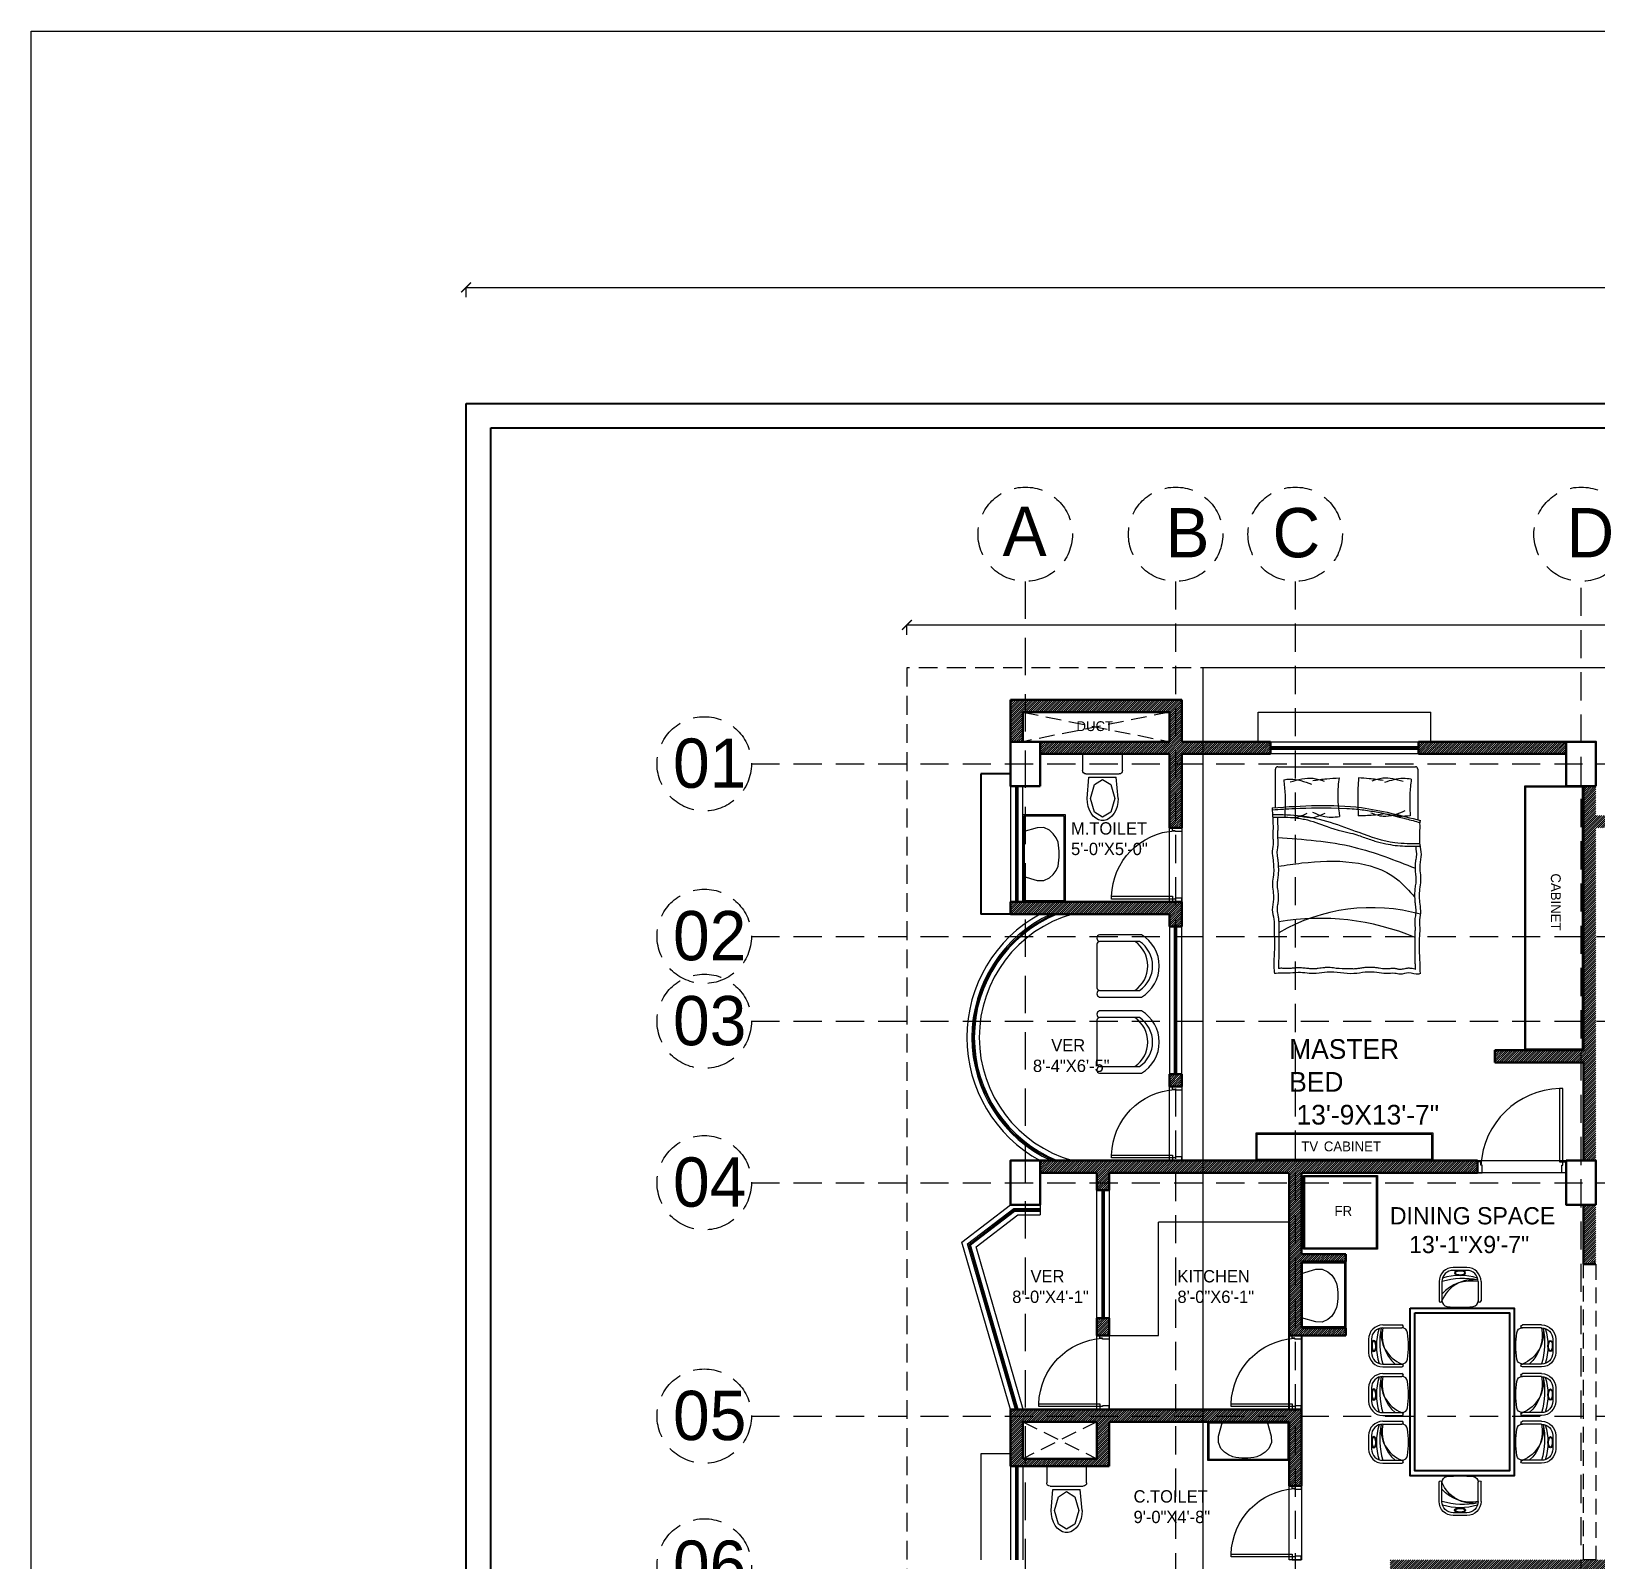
# Model space of a CAD drawing. Header units: inches. Extents: x 23587 to 403134, y -221056 to -75910.
# Drawn here: x 387632 to 388267, y -211792 to -211171 of the extents above; entities that cross this region are included whole.
import ezdxf

# ---------------------------------------------------------------- set-up
doc = ezdxf.new("R2010")
doc.units = ezdxf.units.IN
doc.header["$LTSCALE"] = 25.4
doc.header["$MEASUREMENT"] = 0
doc.header["$PDMODE"] = 34
doc.linetypes.add('DASHED', pattern=[0.75, 0.5, -0.25])
for name, color, linetype, lineweight in [('COLOUM', 1, 'Continuous', 40), ('FIXTURE', 8, 'Continuous', 13), ('Fresh air fan', 250, 'Continuous', 0), ('FUR', 24, 'Continuous', 13), ('J. FURNITURE', 19, 'Continuous', 13), ('sill', 252, 'Continuous', 13), ('wall', 7, 'Continuous', 30)]:
    doc.layers.add(name, color=color, linetype=linetype, lineweight=lineweight)
doc.layers.add('DOOR', color=42, linetype='Continuous')
doc.styles.add('2', font='ARIALN.TTF')
doc.styles.add('Swis 721 LrCn BT', font='swisscl.ttf')
doc.dimstyles.new('WORKING DIM_01', dxfattribs={"dimtxt": 7, "dimasz": 4, "dimexe": 0.03, "dimexo": 0.0125, "dimgap": 0.0125, "dimtad": 0, "dimdec": 0, "dimzin": 0, "dimdsep": 46, "dimlunit": 4, "dimtxsty": 'Swis 721 LrCn BT', "dimblk": 'ARCHTICK', "dimcen": 0.135, "dimdle": 0.03, "dimclrd": 256, "dimclre": 256, "dimclrt": 256, "dimadec": 0, "dimazin": 0, "dimtfac": 1, "dimtdec": 0, "dimtofl": 0, "dimtmove": 2, "dimatfit": 3, "dimldrblk": 'ARCHTICK', "dimfxl": 1, "dimtolj": 1, "dimtzin": 0, "dimlwd": -1, "dimlwe": -1, "dimarcsym": 0})

# ---------------------------------------------------------------- blocks, each defined once
blk = doc.blocks.new('BVBVC')
at = {"layer": 'FIXTURE'}
for p, q in [((33098.14, 895.01), (33096.64, 893.61)), ((33100.48, 896.08), (33098.14, 895.01)), ((33103.06, 896.03), (33100.48, 896.08)), ((33108.95, 894.33), (33103.06, 896.03)), ((33095.47, 891.94), (33094.65, 890.17)), ((33096.64, 893.61), (33095.47, 891.94)), ((33108.95, 876.33), (33108.95, 894.33)), ((33094.65, 880.48), (33095.47, 878.72)), ((33095.47, 878.72), (33096.64, 877.04)), ((33096.64, 877.04), (33098.14, 875.64)), ((33103.06, 874.63), (33108.95, 876.33)), ((33098.14, 875.64), (33100.48, 874.58)), ((33100.48, 874.58), (33103.06, 874.63))]:
    blk.add_line(p, q, dxfattribs=at)
blk.add_arc((33119.15, 885.33), 24.97, 168.8173, 191.1827, dxfattribs=at)
blk = doc.blocks.new('VNBVN')
at = {"layer": 'DOOR', "color": 8, "lineweight": 5}
for points in [[(24894.12, -74768.93), (24892.62, -74768.93), (24892.62, -74801.93), (24894.12, -74801.93)], [(24855.62, -74801.93), (24855.62, -74806.93), (24857.62, -74806.93), (24857.62, -74803.43), (24857.12, -74803.43), (24857.12, -74801.93)], [(24895.62, -74801.93), (24895.62, -74806.93), (24893.62, -74806.93), (24893.62, -74803.43), (24894.12, -74803.43), (24894.12, -74801.93)]]:
    blk.add_lwpolyline(points, close=True, dxfattribs=at)
blk.add_arc((24893.65, -74805.51), 36.59, 91.61664, 176.74645, dxfattribs=at)
blk = doc.blocks.new('COM')
at = {"layer": 'FIXTURE', "linetype": 'Continuous'}
for p, q in [((-9.65, 29.96), (8.35, 29.96)), ((-9.65, 22.46), (-9.65, 29.96)), ((8.35, 29.96), (8.35, 22.46)), ((6.85, 20.96), (-8.15, 20.96)), ((-7.65, 9.96), (-6.81, 19.46)), ((5.52, 19.46), (-6.81, 19.46)), ((-4.37, 16.17), (-6.15, 9.96)), ((-0.65, 18.46), (-4.37, 16.17)), ((3.08, 16.17), (-0.65, 18.46)), ((4.85, 9.96), (3.08, 16.17)), ((6.35, 9.96), (5.52, 19.46)), ((-7.65, 9.96), (-7.53, 8.12)), ((-7.53, 8.12), (-7.17, 6.34)), ((-6.15, 9.96), (-4.37, 3.75)), ((3.08, 3.75), (4.85, 9.96)), ((5.88, 6.34), (6.23, 8.12)), ((6.23, 8.12), (6.35, 9.96)), ((-7.17, 6.34), (-6.6, 4.69)), ((-6.6, 4.69), (-5.82, 3.22)), ((-5.82, 3.22), (-4.86, 1.98)), ((-4.86, 1.98), (-3.77, 1.01)), ((-4.37, 3.75), (-0.65, 1.46)), ((-3.77, 1.01), (-2.56, 0.34)), ((-2.56, 0.34), (-1.29, 0)), ((-1.29, 0), (0, 0)), ((-0.65, 1.46), (3.08, 3.75)), ((0, 0), (1.27, 0.34)), ((1.27, 0.34), (2.47, 1.01)), ((2.47, 1.01), (3.57, 1.98)), ((3.57, 1.98), (4.53, 3.22)), ((4.53, 3.22), (5.31, 4.69)), ((5.31, 4.69), (5.88, 6.34))]:
    blk.add_line(p, q, dxfattribs=at)
for centre, start, end in [((-8.15, 22.46), 180, 270), ((6.85, 22.46), 270, 0)]:
    blk.add_arc(centre, 1.5, start, end, dxfattribs=at)
blk = doc.blocks.new('FGHFDHF')
at = {"layer": 'FUR', "color": 253, "lineweight": 5}
for p, q in [((955.15, -4492.06), (955.15, -4476.39)), ((956.1, -4475.44), (989.1, -4475.44)), ((987.2, -4475.44), (1011.99, -4475.44)), ((1012.94, -4476.39), (1012.94, -4497.01))]:
    blk.add_line(p, q, dxfattribs=at)
for centre, radius, start, end in [((956.1, -4476.39), 0.95, 90, 180), ((1011.99, -4476.39), 0.95, 0, 90), ((973.25, -4636.83), 99.85, 67.28718, 99.64959), ((994.26, -4607.39), 74.77, 74.62827, 120.25371)]:
    blk.add_arc(centre, radius, start, end, dxfattribs=at)
for points in [[(958.53, -4480.71), (961.17, -4480.43), (969.81, -4482.53)], [(961.2, -4481.62), (970.54, -4480.09), (974.91, -4481.26)], [(970.3, -4481.05), (975.97, -4480.29), (981.07, -4479.96)], [(981.07, -4479.96), (980.59, -4483.29), (981.15, -4495.69)], [(988.86, -4479.96), (988.56, -4488.07), (988.78, -4495.33)], [(998.92, -4481.05), (993.25, -4480.29), (988.86, -4479.96)], [(1006.96, -4481.41), (998.68, -4480.09), (994.31, -4481.26)], [(1010.26, -4480.5), (1006.99, -4480.22), (999.41, -4481.79)], [(1010.26, -4480.5), (1009.72, -4486.67), (1009.84, -4495.35)], [(958.53, -4480.71), (959.07, -4486.67), (958.95, -4495.71)], [(953.85, -4492.06), (990.03, -4492.03), (1013.99, -4497.29)], [(953.85, -4492.06), (954.05, -4496.42), (954.2, -4500.53), (954.12, -4503.97), (954.27, -4506.04), (953.9, -4509.69), (954.2, -4513.28), (954.35, -4519.34), (953.96, -4522.76), (954.42, -4529.17), (953.91, -4533.48), (954.51, -4537.37), (954.68, -4540.71), (954.64, -4552.34), (954.53, -4556.51), (954.79, -4559.39)], [(1007.7, -4493.36), (998.9, -4495.61), (993.92, -4494.23)], [(953.97, -4494.8), (965.52, -4495.31), (989.03, -4502.05), (1003.61, -4506.17), (1013.8, -4506.55)], [(958.95, -4495.71), (963.65, -4495.92), (968.1, -4494.25)], [(965.42, -4495.48), (970.32, -4495.97), (975.3, -4494.23)], [(970.21, -4493.84), (974.47, -4495.51), (981.15, -4495.69)], [(998.82, -4494.7), (994.74, -4495.15), (988.78, -4495.33)], [(1009.84, -4495.35), (1005.57, -4495.56), (1000.34, -4494.66)], [(1013.96, -4559.4), (1013.82, -4555.04), (1013.72, -4543.93), (1013.83, -4540.48), (1013.71, -4538.41), (1014.12, -4534.77), (1013.87, -4531.17), (1013.79, -4525.11), (1014.22, -4521.7), (1013.85, -4515.29), (1014.4, -4510.98), (1013.85, -4507.09), (1013.72, -4503.75), (1013.82, -4499.11), (1013.84, -4498.08), (1013.99, -4497.29)], [(956.04, -4504.12), (986.93, -4508.02), (1011.93, -4516.66)], [(956.33, -4515.81), (965.94, -4514.49), (1004.34, -4520.97), (1011.76, -4528.47)], [(1013.96, -4559.4), (1013.3, -4559.58), (1009.2, -4559.13), (1005.75, -4559.63), (1003.6, -4559.28), (1000.03, -4559.39), (996.36, -4558.98), (991.63, -4558.86), (986.96, -4559.41), (976.16, -4558.83), (971.74, -4559.33), (967.98, -4559.2), (964.41, -4558.94), (960.05, -4559.27), (957.67, -4559.14), (954.79, -4559.39)]]:
    blk.add_spline(points, degree=3, dxfattribs=at)
for points, knots in [([(953.87, -4492.86), (956.91, -4492.68), (959.92, -4492.49), (968.91, -4492.07), (974.87, -4491.96), (987.19, -4492.51), (989.11, -4492.71), (992.94, -4493.22), (994.85, -4493.54), (1000.58, -4494.65), (1004.38, -4495.58), (1010.05, -4497.06), (1011.91, -4497.56), (1013.78, -4498.07)], [0, 0, 0, 0, 9.44479, 9.44479, 28.334371, 28.334371, 34.525324, 34.525324, 40.716276, 40.716276, 53.09818, 53.09818, 59.167455, 59.167455, 59.167455, 59.167455]), ([(954.02, -4495.95), (954.66, -4495.94), (955.22, -4495.93), (956.92, -4495.91), (958.04, -4495.91), (960.65, -4495.96), (962.12, -4496.04), (964.34, -4496.28), (965.11, -4496.39), (966.63, -4496.67), (967.39, -4496.84), (969.67, -4497.43), (971.19, -4497.91), (975.62, -4499.52), (978.55, -4500.82), (987.59, -4502.73), (989.16, -4503.37), (992.33, -4504.56), (993.94, -4505.11), (996.99, -4506.02), (998.44, -4506.39), (1001.18, -4506.96), (1002.47, -4507.18), (1005.06, -4507.48), (1006.36, -4507.57), (1009.75, -4507.71), (1011.84, -4507.7), (1014.17, -4507.64)], [0, 0, 0, 0, 1.782034, 1.782034, 5.346101, 5.346101, 10.196119, 10.196119, 12.82454, 12.82454, 15.45296, 15.45296, 20.709801, 20.709801, 30.775139, 30.775139, 35.955445, 35.955445, 41.13575, 41.13575, 45.691005, 45.691005, 49.650261, 49.650261, 53.609516, 53.609516, 60.078988, 60.078988, 60.078988, 60.078988]), ([(955.96, -4495.92), (955.98, -4496.87), (955.99, -4497.06), (956.03, -4497.74), (956.06, -4498.24), (956.09, -4499.23), (956.1, -4499.71), (956.1, -4500.5), (956.09, -4500.81), (956.07, -4501.4), (956.05, -4501.69), (956.01, -4502.52), (955.99, -4503.04), (956.01, -4503.73), (956.02, -4503.93), (956.06, -4504.37), (956.08, -4504.6), (956.13, -4505.14), (956.16, -4505.44), (956.17, -4505.96), (956.17, -4506.16), (956.16, -4506.55), (956.15, -4506.74), (956.1, -4507.3), (956.06, -4507.64), (955.97, -4508.33), (955.92, -4508.65), (955.85, -4509.17), (955.83, -4509.37), (955.8, -4509.71), (955.79, -4509.86), (955.79, -4510.33), (955.81, -4510.68), (955.87, -4511.46), (955.93, -4511.9), (956.05, -4512.84), (956.12, -4513.34), (956.23, -4514.35), (956.27, -4514.86), (956.37, -4516.4), (956.39, -4517.43), (956.31, -4518.85), (956.28, -4519.22), (956.19, -4519.96), (956.15, -4520.31), (956.04, -4521.04), (955.99, -4521.41), (955.91, -4522.04), (955.89, -4522.3), (955.86, -4522.75), (955.86, -4522.94), (955.86, -4523.35), (955.87, -4523.55), (955.91, -4524.19), (955.96, -4524.64), (956.12, -4525.86), (956.23, -4526.66), (956.32, -4527.88), (956.33, -4528.26), (956.33, -4528.85), (956.33, -4529.06), (956.29, -4529.7), (956.24, -4530.11), (956.08, -4531.22), (955.95, -4531.87), (955.84, -4532.7), (955.82, -4532.94), (955.81, -4533.34), (955.81, -4533.5), (955.83, -4533.84), (955.84, -4534.02), (955.92, -4534.58), (955.99, -4534.99), (956.17, -4535.87), (956.27, -4536.35), (956.39, -4537.08), (956.42, -4537.31), (956.47, -4537.76), (956.49, -4537.99), (956.54, -4538.65), (956.55, -4539.08), (956.57, -4539.89), (956.58, -4540.27), (956.58, -4541.38), (956.59, -4542.12), (956.59, -4543.62), (956.58, -4544.38), (956.54, -4552.56), (956.52, -4552.97), (956.48, -4553.77), (956.46, -4554.16), (956.42, -4554.97), (956.41, -4555.38), (956.41, -4556.17), (956.43, -4556.56), (956.46, -4557.06), (956.47, -4557.17), (956.47, -4557.28)], [4.978875, 4.978875, 4.978875, 4.978875, 5.579958, 5.579958, 7.128971, 7.128971, 8.556084, 8.556084, 9.447278, 9.447278, 10.338472, 10.338472, 12.12086, 12.12086, 12.894639, 12.894639, 13.668418, 13.668418, 14.503571, 14.503571, 15.001558, 15.001558, 15.499545, 15.499545, 16.495519, 16.495519, 17.564655, 17.564655, 18.292536, 18.292536, 18.900849, 18.900849, 20.192298, 20.192298, 21.675724, 21.675724, 23.192838, 23.192838, 24.709952, 24.709952, 27.744179, 27.744179, 28.804202, 28.804202, 29.864225, 29.864225, 31.092823, 31.092823, 32.047926, 32.047926, 32.815273, 32.815273, 33.58262, 33.58262, 35.117314, 35.117314, 37.547779, 37.547779, 38.580626, 38.580626, 39.140234, 39.140234, 40.25945, 40.25945, 42.367848, 42.367848, 43.307358, 43.307358, 44.028218, 44.028218, 44.749078, 44.749078, 46.190798, 46.190798, 47.632517, 47.632517, 48.262773, 48.262773, 48.893028, 48.893028, 50.153538, 50.153538, 51.319075, 51.319075, 53.650149, 53.650149, 55.981222, 55.981222, 57.240447, 57.240447, 58.499671, 58.499671, 59.872408, 59.872408, 61.240897, 61.240897, 61.619663, 61.619663, 61.619663, 61.619663]), ([(1012.01, -4557.66), (1012.01, -4557.64), (1012.01, -4557.62), (1011.99, -4556.94), (1011.97, -4556.29), (1011.92, -4555.16), (1011.9, -4554.68), (1011.85, -4553.69), (1011.83, -4553.19), (1011.81, -4552.2), (1011.8, -4544.72), (1011.82, -4543.93), (1011.83, -4543.62), (1011.86, -4543.03), (1011.88, -4542.75), (1011.93, -4541.91), (1011.95, -4541.39), (1011.94, -4540.7), (1011.94, -4540.51), (1011.9, -4540.07), (1011.88, -4539.83), (1011.84, -4539.29), (1011.82, -4538.99), (1011.81, -4538.47), (1011.81, -4538.27), (1011.83, -4537.88), (1011.84, -4537.69), (1011.89, -4537.14), (1011.94, -4536.79), (1012.04, -4536.11), (1012.1, -4535.78), (1012.17, -4535.27), (1012.19, -4535.07), (1012.22, -4534.73), (1012.23, -4534.58), (1012.25, -4534.1), (1012.23, -4533.76), (1012.17, -4532.98), (1012.12, -4532.54), (1012.01, -4531.6), (1011.95, -4531.09), (1011.85, -4530.08), (1011.82, -4529.57), (1011.74, -4528.03), (1011.73, -4527), (1011.83, -4525.58), (1011.87, -4525.21), (1011.96, -4524.48), (1012.01, -4524.13), (1012.12, -4523.4), (1012.18, -4523.02), (1012.26, -4522.4), (1012.29, -4522.14), (1012.32, -4521.68), (1012.33, -4521.49), (1012.33, -4521.09), (1012.32, -4520.88), (1012.29, -4520.25), (1012.24, -4519.8), (1012.1, -4518.58), (1012, -4517.77), (1011.93, -4516.55), (1011.92, -4516.18), (1011.93, -4515.58), (1011.93, -4515.37), (1011.98, -4514.73), (1012.03, -4514.32), (1012.21, -4513.22), (1012.34, -4512.56), (1012.46, -4511.73), (1012.48, -4511.49), (1012.5, -4511.1), (1012.51, -4510.94), (1012.49, -4510.6), (1012.48, -4510.42), (1012.41, -4509.86), (1012.34, -4509.45), (1012.23, -4508.86), (1012.23, -4508.66), (1012.2, -4507.68)], [1.890882, 1.890882, 1.890882, 1.890882, 1.960247, 1.960247, 4.030945, 4.030945, 5.579958, 5.579958, 7.128971, 7.128971, 8.556084, 8.556084, 9.447278, 9.447278, 10.338472, 10.338472, 12.12086, 12.12086, 12.894639, 12.894639, 13.668418, 13.668418, 14.503571, 14.503571, 15.001558, 15.001558, 15.499545, 15.499545, 16.495519, 16.495519, 17.564655, 17.564655, 18.292536, 18.292536, 18.900849, 18.900849, 20.192298, 20.192298, 21.675724, 21.675724, 23.192838, 23.192838, 24.709952, 24.709952, 27.744179, 27.744179, 28.804202, 28.804202, 29.864225, 29.864225, 31.092823, 31.092823, 32.047926, 32.047926, 32.815273, 32.815273, 33.58262, 33.58262, 35.117314, 35.117314, 37.547779, 37.547779, 38.580626, 38.580626, 39.140234, 39.140234, 40.25945, 40.25945, 42.367848, 42.367848, 43.307358, 43.307358, 44.028218, 44.028218, 44.749078, 44.749078, 46.190798, 46.190798, 46.680276, 46.680276, 46.680276, 46.680276]), ([(1012.01, -4557.66), (1011.95, -4557.65), (1011.88, -4557.63), (1011.46, -4557.55), (1011.06, -4557.45), (1010.37, -4557.33), (1010.13, -4557.29), (1009.7, -4557.25), (1009.53, -4557.23), (1009.2, -4557.23), (1009.04, -4557.23), (1008.74, -4557.25), (1008.59, -4557.26), (1008.18, -4557.31), (1007.92, -4557.36), (1007.27, -4557.49), (1006.92, -4557.57), (1006.32, -4557.69), (1006.07, -4557.73), (1005.84, -4557.73), (1005.79, -4557.73), (1005.67, -4557.72), (1005.6, -4557.72), (1005.38, -4557.68), (1005.2, -4557.65), (1004.81, -4557.57), (1004.62, -4557.53), (1004.27, -4557.46), (1004.12, -4557.43), (1003.82, -4557.39), (1003.67, -4557.37), (1003.39, -4557.35), (1003.25, -4557.34), (1002.84, -4557.33), (1002.58, -4557.33), (1001.77, -4557.37), (1001.27, -4557.42), (1000.58, -4557.47), (1000.37, -4557.48), (1000.04, -4557.49), (999.92, -4557.49), (999.67, -4557.49), (999.55, -4557.48), (999.16, -4557.45), (998.89, -4557.43), (998.2, -4557.34), (997.76, -4557.27), (996.84, -4557.13), (996.34, -4557.06), (995.35, -4556.95), (994.86, -4556.92), (993.68, -4556.87), (993, -4556.87), (992.02, -4556.92), (991.72, -4556.94), (990.81, -4557.04), (990.22, -4557.13), (989.17, -4557.29), (988.7, -4557.36), (987.89, -4557.46), (987.55, -4557.49), (987, -4557.52), (986.79, -4557.52), (986.34, -4557.5), (986.11, -4557.49), (980.9, -4557.42), (980.4, -4557.35), (979.1, -4557.16), (978.28, -4557.03), (977.06, -4556.94), (976.71, -4556.92), (976.12, -4556.92), (975.89, -4556.93), (975.45, -4556.95), (975.23, -4556.97), (974.59, -4557.04), (974.18, -4557.09), (973.36, -4557.21), (972.95, -4557.27), (972.29, -4557.36), (972.04, -4557.39), (971.57, -4557.44), (971.37, -4557.45), (970.93, -4557.46), (970.72, -4557.47), (970.05, -4557.46), (969.6, -4557.44), (968.54, -4557.36), (967.93, -4557.29), (966.63, -4557.15), (965.95, -4557.08), (964.98, -4557.04), (964.73, -4557.04), (964.16, -4557.04), (963.86, -4557.06), (963.29, -4557.1), (963.01, -4557.13), (962.2, -4557.21), (961.7, -4557.28), (960.99, -4557.34), (960.76, -4557.35), (960.39, -4557.37), (960.25, -4557.37), (959.94, -4557.37), (959.76, -4557.36), (959.38, -4557.34), (959.18, -4557.32), (958.71, -4557.29), (958.44, -4557.27), (957.88, -4557.24), (957.6, -4557.24), (957.05, -4557.25), (956.78, -4557.26), (956.5, -4557.28), (956.49, -4557.28), (956.47, -4557.28)], [2.468295, 2.468295, 2.468295, 2.468295, 2.72176, 2.72176, 3.951616, 3.951616, 4.554057, 4.554057, 4.947685, 4.947685, 5.279448, 5.279448, 5.611211, 5.611211, 6.274736, 6.274736, 7.407159, 7.407159, 8.539581, 8.539581, 8.895906, 8.895906, 9.25223, 9.25223, 9.96488, 9.96488, 10.540138, 10.540138, 10.926568, 10.926568, 11.265437, 11.265437, 11.604305, 11.604305, 12.282043, 12.282043, 13.80513, 13.80513, 14.589285, 14.589285, 15.07888, 15.07888, 15.568475, 15.568475, 16.547664, 16.547664, 17.979548, 17.979548, 19.423334, 19.423334, 20.86712, 20.86712, 22.816137, 22.816137, 23.668334, 23.668334, 25.42301, 25.42301, 26.987851, 26.987851, 28.246059, 28.246059, 29.092679, 29.092679, 29.9393, 29.9393, 31.632541, 31.632541, 34.096495, 34.096495, 35.066902, 35.066902, 35.672463, 35.672463, 36.278023, 36.278023, 37.489145, 37.489145, 38.810083, 38.810083, 39.709316, 39.709316, 40.493116, 40.493116, 41.276917, 41.276917, 42.844517, 42.844517, 44.859637, 44.859637, 46.874757, 46.874757, 47.587839, 47.587839, 48.406198, 48.406198, 49.224558, 49.224558, 50.861277, 50.861277, 51.682262, 51.682262, 52.22872, 52.22872, 52.899541, 52.899541, 53.570363, 53.570363, 54.377246, 54.377246, 55.115182, 55.115182, 55.853119, 55.853119, 55.895222, 55.895222, 55.895222, 55.895222])]:
    blk.add_open_spline(points, degree=3, knots=knots, dxfattribs=at)
blk = doc.blocks.new('SC')
at = {"layer": 'FUR', "color": 251, "lineweight": 5, "true_color": 0x636466}
for p, q in [((-11.4, -3.63), (-11.4, 6.55)), ((-9.9, -3.63), (-9.9, 6.55)), ((9.3, -3.63), (9.3, 6.55)), ((10.8, -3.63), (10.8, 6.55)), ((-3.9, -9.63), (3.3, -9.63)), ((-3.9, -11.12), (3.3, -11.12))]:
    blk.add_line(p, q, dxfattribs=at)
for centre, radius, start, end in [((-6.9, 6.55), 3, 97.50164, 180), ((-0.3, -43.57), 53.55, 82.49836, 97.50164), ((6.3, 6.55), 3, 0, 82.49836), ((-10.65, 6.55), 0.749, 0, 180), ((-5.99, 16.3), 20.31, 258.89378, 318.84401), ((-7.09, 12.93), 17.59, 260.98594, 338.73645), ((10.05, 6.55), 0.749, 0, 180), ((-3.9, -3.63), 7.5, 180, 270), ((-3.9, -3.63), 6, 180, 270), ((-1.88, 33.6), 38.87, 258.16903, 286.7102), ((-0.3, 24.07), 31.04, 252.59146, 287.40854), ((3.3, -3.63), 6, 270, 0), ((3.3, -3.63), 7.5, 270, 0)]:
    blk.add_arc(centre, radius, start, end, dxfattribs=at)
at = {"layer": 'FUR', "color": 251, "lineweight": 5, "true_color": 0x636466, "extrusion": (0, 0, -1)}
blk.add_ellipse((-0.3, -8.29), major_axis=(2.95, 0), ratio=0.451831, dxfattribs=at)
at = {"layer": 'FUR', "color": 251, "lineweight": 5, "true_color": 0x636466}
blk.add_open_spline([(2.29, -8.29), (2.29, -8.34), (2.28, -8.38), (2.22, -8.5), (2.17, -8.56), (2.01, -8.7), (1.91, -8.78), (1.5, -9), (1.1, -9.12), (0.21, -9.27), (-0.29, -9.29), (-1.24, -9.22), (-1.69, -9.13), (-2.3, -8.9), (-2.51, -8.78), (-2.76, -8.58), (-2.83, -8.5), (-2.89, -8.36), (-2.9, -8.32), (-2.89, -8.21), (-2.86, -8.14), (-2.74, -7.99), (-2.64, -7.9), (-2.36, -7.73), (-2.19, -7.64), (-1.57, -7.43), (-1.02, -7.33), (0.1, -7.3), (0.67, -7.37), (1.45, -7.58), (1.72, -7.7), (2.06, -7.91), (2.16, -8.01), (2.27, -8.16), (2.28, -8.22), (2.29, -8.27), (2.29, -8.28), (2.29, -8.29)], degree=3, knots=[0, 0, 0, 0, 0.234262, 0.234262, 0.468524, 0.468524, 0.702786, 0.702786, 1.220033, 1.220033, 1.73728, 1.73728, 2.254527, 2.254527, 2.632082, 2.632082, 2.916235, 2.916235, 3.200389, 3.200389, 3.484542, 3.484542, 3.768696, 3.768696, 4.052849, 4.052849, 4.656099, 4.656099, 5.25935, 5.25935, 5.665501, 5.665501, 5.976888, 5.976888, 6.228256, 6.228256, 6.283185, 6.283185, 6.283185, 6.283185], dxfattribs=at)
blk = doc.blocks.new('fghdfhfdgh')
at = {"layer": 'Fresh air fan', "color": 250, "lineweight": 5, "ltscale": 0.09}
for p, q in [((989.33, -4355.07), (947.03, -4355.07)), ((947.03, -4355.07), (947.03, -4423.15)), ((989.33, -4355.07), (989.33, -4423.15)), ((989.33, -4423.15), (947.03, -4423.15))]:
    blk.add_line(p, q, dxfattribs=at)
at = {"layer": 'Fresh air fan', "color": 250, "lineweight": 25, "ltscale": 0.09}
for points in [[(947.03, -4355.07), (989.33, -4355.07), (989.33, -4423.15), (947.03, -4423.15)], [(949.03, -4357.07), (987.33, -4357.07), (987.33, -4421.15), (949.03, -4421.15)]]:
    blk.add_lwpolyline(points, close=True, dxfattribs=at)
at = {"layer": 'FUR'}
for p, xscale, yscale, zscale, rotation in [((967.11, -4347.14), 0.764999999992142, 0.764999999992142, 0.764999999992142, 180), ((938.75, -4370.67), 0.7650000000012369, 0.7650000000012369, 0.7650000000012369, 270), ((997.62, -4370.67), -0.7650000000012369, 0.7650000000012369, 0.7650000000012369, 90), ((938.75, -4390.41), 0.7650000000012369, 0.7650000000012369, 0.7650000000012369, 270), ((997.62, -4390.41), -0.7650000000012369, 0.7650000000012369, 0.7650000000012369, 90), ((938.75, -4409.76), 0.7650000000012369, 0.7650000000012369, 0.7650000000012369, 270), ((997.62, -4409.76), -0.7650000000012369, 0.7650000000012369, 0.7650000000012369, 90)]:
    blk.add_blockref('SC', p, dxfattribs=dict(at, xscale=xscale, yscale=yscale, zscale=zscale, rotation=rotation))
at = {"layer": 'FUR', "extrusion": (0, 0, -1), "xscale": 0.764999999992142, "yscale": 0.764999999992142, "zscale": -0.764999999992142}
blk.add_blockref('SC', (-967.11, -4430.79), dxfattribs=at)
blk = doc.blocks.new('BVBV')
at = {"layer": 'J. FURNITURE'}
for p, q in [((-193822.22, -192426.67), (-193822.22, -192443.66)), ((-193819.51, -192427.45), (-193819.51, -192443.66)), ((-193799.63, -192443.66), (-193799.63, -192427.45)), ((-193796.92, -192443.66), (-193796.92, -192426.67)), ((-193818.42, -192444.74), (-193800.72, -192444.74))]:
    blk.add_line(p, q, dxfattribs=at)
for centre, radius, start, end in [((-193809.57, -192434.12), 14.68, 30.51024, 149.48976), ((-193809.57, -192434.12), 11.97, 33.88188, 146.11812), ((-193809.57, -192436.04), 11.97, 33.88188, 146.11812), ((-193820.86, -192443.35), 1.39, 192.68038, 347.31962), ((-193818.42, -192443.66), 1.08, 180, 270), ((-193800.72, -192443.66), 1.08, 270, 0), ((-193798.28, -192443.35), 1.39, 192.68038, 347.31962)]:
    blk.add_arc(centre, radius, start, end, dxfattribs=at)
blk = doc.blocks.new('FGHFDHDFGHFG')
at = {"layer": 'Fresh air fan', "color": 254, "linetype": 'DASHED', "lineweight": 5, "ltscale": 1.2}
blk.add_line((579.92, -6627.98), (579.92, -7344.93), dxfattribs=at)
at = {"layer": 'Fresh air fan', "color": 254, "linetype": 'DASHED', "lineweight": 5, "ltscale": 0.9}
for p, q in [((640.92, -6627.98), (640.92, -7344.93)), ((689.42, -6627.98), (689.42, -7344.93)), ((805.42, -7344.93), (805.42, -6627.98)), ((468.82, -6702.02), (1823.63, -6702.02)), ((468.82, -6772.02), (1823.63, -6772.02)), ((468.82, -6806.51), (1823.63, -6806.51)), ((468.82, -6872.02), (1823.63, -6872.02)), ((468.82, -6966.75), (1823.63, -6966.75))]:
    blk.add_line(p, q, dxfattribs=at)
at = {"layer": 'Fresh air fan', "color": 252, "linetype": 'DASHED', "lineweight": 5, "ltscale": 0.9}
for centre in [(579.92, -6608.85), (640.92, -6608.85), (689.42, -6608.85), (805.42, -6608.85), (449.69, -6702.02), (449.69, -6772.02), (449.69, -6806.51), (449.69, -6872.02), (449.69, -6966.75), (449.69, -7027.52)]:
    blk.add_circle(centre, 19.14, dxfattribs=at)
at = {"layer": 'Fresh air fan', "color": 250, "lineweight": 25, "ltscale": 0.09, "char_height": 20, "attachment_point": 1, "style": '2'}
for s, width, insert in [('{\\fCentury Gothic|b0|i0|c0|p34;A}', 20, (570.75, -6597.61)), ('{\\fCentury Gothic|b0|i0|c0|p34;B}', 20, (636.81, -6598.2)), ('{\\fCentury Gothic|b0|i0|c0|p34;C}', 20, (680.25, -6598.2)), ('{\\fCentury Gothic|b0|i0|c0|p34;D}', 20, (799.49, -6598.2)), ('{\\fCentury Gothic|b0|i0|c0|p34;01}', 20, (437.03, -6691.74)), ('{\\fCentury Gothic|b0|i0|c0|p34;02}', 25.1833, (437.03, -6761.74)), ('{\\fCentury Gothic|b0|i0|c0|p34;03}', 25.4883, (437.03, -6796.23)), ('{\\fCentury Gothic|b0|i0|c0|p34;04}', 20, (437.03, -6861.74)), ('{\\fCentury Gothic|b0|i0|c0|p34;05}', 20, (437.03, -6956.47)), ('{\\fCentury Gothic|b0|i0|c0|p34;06}', 20, (437.03, -7017.24))]:
    blk.add_mtext_dynamic_manual_height_columns(s, width=width, gutter_width=0.5, heights=[0], dxfattribs=dict(at, insert=insert))
blk = doc.blocks.new('_ArchTick')
at = {"color": 0, "linetype": 'ByBlock', "const_width": 0.15}
blk.add_lwpolyline([(-0.5, -0.5), (0.5, 0.5)], dxfattribs=at)
blk = doc.blocks.new('*D76')
at = {"layer": 'Defpoints', "color": 0, "lineweight": 13, "ltscale": 0.09, "transparency": 16777216}
for p in [(389211.4, -211412.24), (387987.4, -211429.63), (389211.4, -211429.63)]:
    blk.add_point(p, dxfattribs=at)
at = {"layer": 'Fresh air fan', "linetype": 'Continuous', "ltscale": 0.09, "transparency": 16777216}
for p, q in [((387987.37, -211412.24), (388587.92, -211412.24)), ((387987.4, -211416.24), (387987.4, -211412.21)), ((389211.43, -211412.24), (388610.87, -211412.24)), ((389211.4, -211416.24), (389211.4, -211412.21))]:
    blk.add_line(p, q, dxfattribs=at)
at = {"layer": 'Fresh air fan', "ltscale": 0.09, "transparency": 16777216, "xscale": 4, "yscale": 4, "zscale": 4, "rotation": 180}
blk.add_blockref('_ArchTick', (387987.4, -211412.24), dxfattribs=at)
at = {"layer": 'Fresh air fan', "ltscale": 0.09, "transparency": 16777216, "xscale": 4, "yscale": 4, "zscale": 4}
blk.add_blockref('_ArchTick', (389211.4, -211412.24), dxfattribs=at)
at = {"layer": 'Fresh air fan', "lineweight": 13, "ltscale": 0.09, "transparency": 16777216, "insert": (388599.4, -211412.24), "char_height": 12, "attachment_point": 5, "style": 'Swis 721 LrCn BT'}
blk.add_mtext("\\A1;102'", dxfattribs=at)
blk = doc.blocks.new('*D87')
at = {"layer": 'Defpoints', "color": 0, "lineweight": 13, "ltscale": 0.09, "transparency": 16777216}
for p in [(389398.64, -211275.28), (387808.57, -211322.32), (389398.64, -211322.32)]:
    blk.add_point(p, dxfattribs=at)
at = {"layer": 'Fresh air fan', "linetype": 'Continuous', "ltscale": 0.09, "transparency": 16777216}
for p, q in [((387808.54, -211275.28), (388583.42, -211275.28)), ((387808.57, -211279.28), (387808.57, -211275.25)), ((389398.67, -211275.28), (388623.8, -211275.28)), ((389398.64, -211279.28), (389398.64, -211275.25))]:
    blk.add_line(p, q, dxfattribs=at)
at = {"layer": 'Fresh air fan', "ltscale": 0.09, "transparency": 16777216, "xscale": 4, "yscale": 4, "zscale": 4, "rotation": 180}
blk.add_blockref('_ArchTick', (387808.57, -211275.28), dxfattribs=at)
at = {"layer": 'Fresh air fan', "ltscale": 0.09, "transparency": 16777216, "xscale": 4, "yscale": 4, "zscale": 4}
blk.add_blockref('_ArchTick', (389398.64, -211275.28), dxfattribs=at)
at = {"layer": 'Fresh air fan', "lineweight": 13, "ltscale": 0.09, "transparency": 16777216, "insert": (388603.61, -211275.28), "char_height": 12, "attachment_point": 5, "style": 'Swis 721 LrCn BT'}
blk.add_mtext('\\A1;132\'-6"', dxfattribs=at)

msp = doc.modelspace()

# ---------------------------------------------------------------- hatches: boundary and pattern name
at = {"layer": 'Fresh air fan', "lineweight": 5, "ltscale": 0.09}
h = msp.add_hatch(dxfattribs=at)
h.set_pattern_fill('ANSI31', color=254, scale=5)
h.set_pattern_definition([(45, (387455.4772, -204766.60535), (-0.44194174, 0.44194174), [])])
h.paths.add_polyline_path([(388404.4, -211551.63), (388419.9, -211551.63), (388419.9, -211546.63), (388404.4, -211546.63), (388404.4, -211459.63), (388399.4, -211459.63), (388399.4, -211629.63), (388302.9, -211629.63), (388302.9, -211634.63), (388404.4, -211634.63), (388404.4, -211629.63)])
h.paths.add_polyline_path([(388369.4, -211489.63), (388344.65, -211489.63), (388344.65, -211494.63), (388369.4, -211494.63)], flags=17)
h.paths.add_polyline_path([(388284.65, -211489.63), (388266.9, -211489.63), (388266.9, -211477.63), (388261.9, -211477.63), (388261.9, -211584.79), (388225.9, -211584.79), (388225.9, -211589.79), (388261.9, -211589.79), (388261.9, -211629.63), (388266.9, -211629.63), (388266.9, -211494.63), (388284.65, -211494.63)])
h.paths.add_polyline_path([(388254.9, -211459.63), (388194.9, -211459.63), (388194.9, -211464.63), (388254.9, -211464.63)])
h.paths.add_polyline_path([(388134.9, -211459.63), (388098.9, -211459.63), (388098.9, -211442.63), (388029.4, -211442.63), (388029.4, -211459.63), (388034.4, -211459.63), (388034.4, -211447.63), (388093.9, -211447.63), (388093.9, -211459.63), (388041.4, -211459.63), (388041.4, -211464.63), (388093.9, -211464.63), (388093.9, -211494.63), (388098.9, -211494.63), (388098.9, -211464.63), (388134.9, -211464.63)])
h.paths.add_polyline_path([(388098.9, -211524.63), (388029.4, -211524.63), (388029.4, -211529.63), (388093.9, -211529.63), (388093.9, -211534.63), (388098.9, -211534.63)])
h.paths.add_polyline_path([(388098.9, -211594.63), (388093.9, -211594.63), (388093.9, -211599.63), (388098.9, -211599.63)])
h.paths.add_polyline_path([(388218.9, -211629.63), (388041.4, -211629.63), (388041.4, -211634.63), (388064.4, -211634.63), (388064.4, -211641.63), (388069.4, -211641.63), (388069.4, -211634.63), (388142.4, -211634.63), (388142.4, -211700.63), (388165.4, -211700.63), (388165.4, -211697.63), (388147.4, -211697.63), (388147.4, -211670.63), (388165.4, -211670.63), (388165.4, -211667.63), (388147.4, -211667.63), (388147.4, -211634.63), (388218.9, -211634.63)])
h.paths.add_polyline_path([(388069.4, -211693.63), (388064.4, -211693.63), (388064.4, -211700.63), (388069.4, -211700.63)], flags=17)
h.paths.add_polyline_path([(388147.4, -211730.63), (388142.4, -211730.63), (388029.4, -211730.63), (388029.4, -211753.63), (388069.4, -211753.63), (388069.4, -211735.63), (388142.4, -211735.63), (388142.4, -211751.42), (388142.4, -211761.63), (388147.4, -211761.63)])
h.paths.add_polyline_path([(388064.4, -211735.63), (388064.4, -211750.63), (388034.4, -211750.63), (388034.4, -211735.63)], flags=16)
h.paths.add_polyline_path([(388266.9, -211647.63), (388261.9, -211647.63), (388261.9, -211671.63), (388266.9, -211671.63)], flags=17)
h.paths.add_polyline_path([(388404.4, -211683.11), (388457.4, -211683.11), (388457.4, -211647.63), (388452.4, -211647.63), (388452.4, -211678.11), (388399.4, -211678.11), (388399.4, -211791.63), (388266.9, -211791.63), (388261.9, -211791.63), (388183.4, -211791.63), (388183.4, -211837.63), (388188.4, -211837.63), (388188.4, -211796.63), (388261.9, -211796.63), (388261.9, -211819.63), (388266.9, -211819.63), (388266.9, -211796.63), (388399.4, -211796.63), (388404.4, -211796.63)])

# ---------------------------------------------------------------- linework, layer by layer
at = {"layer": 'COLOUM', "lineweight": 30}
for points in [[(388041.4, -211477.63), (388029.4, -211477.63), (388029.4, -211459.63), (388041.4, -211459.63)], [(388266.9, -211477.63), (388254.9, -211477.63), (388254.9, -211459.63), (388266.9, -211459.63)], [(388041.4, -211647.63), (388029.4, -211647.63), (388029.4, -211629.63), (388041.4, -211629.63)], [(388266.9, -211647.63), (388254.9, -211647.63), (388254.9, -211629.63), (388266.9, -211629.63)]]:
    msp.add_lwpolyline(points, close=True, dxfattribs=at)
at = {"layer": 'Fresh air fan', "color": 140, "linetype": 'DASHED', "lineweight": 5, "ltscale": 0.6}
for p, q in [((389211.4, -211429.63), (387987.4, -211429.63)), ((387987.4, -211429.63), (387987.4, -212089.63))]:
    msp.add_line(p, q, dxfattribs=at)
at = {"layer": 'Fresh air fan', "color": 250, "lineweight": 13, "ltscale": 0.09}
for p, q in [((389211.4, -211429.63), (388107.4, -211429.63)), ((388107.4, -211429.63), (388107.4, -212356.37))]:
    msp.add_line(p, q, dxfattribs=at)
at = {"layer": 'Fresh air fan', "color": 6, "lineweight": 5, "ltscale": 0.09}
for p, q in [((388129.9, -211459.63), (388129.9, -211447.63)), ((388129.9, -211447.63), (388199.9, -211447.63)), ((388199.9, -211459.63), (388199.9, -211447.63)), ((388029.4, -211748.63), (388017.4, -211748.63)), ((388017.4, -211748.63), (388017.4, -211791.63))]:
    msp.add_line(p, q, dxfattribs=at)
at = {"layer": 'Fresh air fan', "color": 5, "lineweight": 9, "ltscale": 0.09}
for p, q in [((388134.9, -211461.63), (388194.9, -211461.63)), ((388134.9, -211462.13), (388194.9, -211462.13)), ((388134.9, -211462.63), (388194.9, -211462.63)), ((388031.4, -211477.63), (388031.4, -211524.63)), ((388031.9, -211477.63), (388031.9, -211524.63)), ((388032.4, -211477.63), (388032.4, -211524.63)), ((388095.9, -211594.63), (388095.9, -211534.63)), ((388096.4, -211594.63), (388096.4, -211534.63)), ((388096.9, -211594.63), (388096.9, -211534.63)), ((388066.4, -211641.63), (388066.4, -211693.63)), ((388066.9, -211641.63), (388066.9, -211693.63)), ((388067.4, -211641.63), (388067.4, -211693.63)), ((388031.4, -211753.63), (388031.4, -211791.63)), ((388031.9, -211753.63), (388031.9, -211791.63)), ((388032.4, -211753.63), (388032.4, -211791.63))]:
    msp.add_line(p, q, dxfattribs=at)
at = {"layer": 'Fresh air fan', "color": 6, "lineweight": 25, "ltscale": 0.09}
for p, q in [((388029.4, -211472.63), (388017.4, -211472.63)), ((388017.4, -211472.63), (388017.4, -211529.63)), ((388029.4, -211529.63), (388017.4, -211529.63))]:
    msp.add_line(p, q, dxfattribs=at)
at = {"layer": 'Fresh air fan', "color": 250, "lineweight": 5, "ltscale": 0.09}
for p, q in [((388009.71, -211662.73), (388029.4, -211647.63)), ((388015.46, -211664.62), (388032.44, -211651.59)), ((388032.44, -211651.59), (388041.4, -211651.59)), ((388041.4, -211647.63), (388041.4, -211651.59)), ((388089.4, -211700.63), (388089.4, -211654.63)), ((388142.4, -211654.63), (388089.4, -211654.63)), ((388029.4, -211730.63), (388009.71, -211662.73)), ((388034.6, -211730.63), (388015.46, -211664.62)), ((388069.4, -211700.63), (388089.4, -211700.63)), ((388029.4, -211753.63), (388029.4, -211791.63)), ((388034.4, -211753.63), (388034.4, -211791.63))]:
    msp.add_line(p, q, dxfattribs=at)
at = {"layer": 'Fresh air fan', "color": 230, "lineweight": 5, "ltscale": 0.09}
for p, q in [((388012.01, -211663.48), (388030.75, -211649.11)), ((388012.58, -211663.67), (388030.92, -211649.61)), ((388013.16, -211663.86), (388031.09, -211650.11)), ((388030.75, -211649.11), (388041.4, -211649.11)), ((388030.92, -211649.61), (388041.4, -211649.61)), ((388031.09, -211650.11), (388041.4, -211650.11)), ((388031.48, -211730.63), (388012.01, -211663.48)), ((388032, -211730.63), (388012.58, -211663.67)), ((388032.52, -211730.63), (388013.16, -211663.86))]:
    msp.add_line(p, q, dxfattribs=at)
at = {"layer": 'Fresh air fan', "color": 250, "lineweight": 13, "ltscale": 0.09}
msp.add_lwpolyline([(387632.16, -211171.32), (389535.91, -211171.32), (389535.91, -216016.37), (387632.16, -216016.37)], close=True, dxfattribs=at)
at = {"layer": 'Fresh air fan', "color": 250, "lineweight": 25, "ltscale": 0.09}
for points in [[(387808.57, -211322.32), (389398.64, -211322.32), (389398.64, -212304.38), (387808.57, -212304.38)], [(387818.57, -211332.32), (389388.64, -211332.32), (389388.64, -212294.38), (387818.57, -212294.38)], [(388142.4, -211700.63), (388147.4, -211700.63), (388147.4, -211730.63), (388142.4, -211730.63)]]:
    msp.add_lwpolyline(points, close=True, dxfattribs=at)
at = {"layer": 'Fresh air fan', "color": 250, "lineweight": 5, "ltscale": 0.09}
for points in [[(388134.9, -211459.63), (388194.9, -211459.63), (388194.9, -211464.63), (388134.9, -211464.63)], [(388029.4, -211524.63), (388034.4, -211524.63), (388034.4, -211477.63), (388029.4, -211477.63)], [(388034.4, -211524.63), (388051.75, -211524.63), (388051.75, -211489.33), (388034.4, -211489.33)], [(388034.9, -211524.13), (388051.25, -211524.13), (388051.25, -211489.83), (388034.9, -211489.83)], [(388093.9, -211494.63), (388098.9, -211494.63), (388098.9, -211524.63), (388093.9, -211524.63)], [(388093.9, -211594.63), (388098.9, -211594.63), (388098.9, -211534.63), (388093.9, -211534.63)], [(388128.9, -211629.63), (388200.9, -211629.63), (388200.9, -211618.54), (388128.9, -211618.54)], [(388129.4, -211629.13), (388200.4, -211629.13), (388200.4, -211619.04), (388129.4, -211619.04)], [(388218.9, -211629.63), (388254.9, -211629.63), (388254.9, -211634.63), (388218.9, -211634.63)], [(388064.4, -211641.63), (388069.4, -211641.63), (388069.4, -211693.63), (388064.4, -211693.63)], [(388064.4, -211700.63), (388069.4, -211700.63), (388069.4, -211730.63), (388064.4, -211730.63)], [(388142.4, -211761.63), (388147.4, -211761.63), (388147.4, -211791.63), (388142.4, -211791.63)]]:
    msp.add_lwpolyline(points, close=True, dxfattribs=at)
at = {"layer": 'Fresh air fan', "color": 30, "lineweight": 9, "ltscale": 0.09}
for points in [[(388237.9, -211584.79), (388261.9, -211584.79), (388261.9, -211477.63), (388237.9, -211477.63)], [(388238.4, -211584.29), (388261.4, -211584.29), (388261.4, -211478.13), (388238.4, -211478.13)]]:
    msp.add_lwpolyline(points, close=True, dxfattribs=at)
at = {"layer": 'Fresh air fan', "color": 250, "lineweight": 15, "ltscale": 0.09}
msp.add_lwpolyline([(388093.9, -211599.63), (388098.9, -211599.63), (388098.9, -211629.63), (388093.9, -211629.63)], close=True, dxfattribs=at)
at = {"layer": 'Fresh air fan', "color": 250, "lineweight": 9, "ltscale": 0.09}
for points in [[(388148.29, -211635.63), (388178.29, -211635.63), (388178.29, -211665.63), (388148.29, -211665.63)], [(388148.79, -211636.13), (388177.79, -211636.13), (388177.79, -211665.13), (388148.79, -211665.13)], [(388147.4, -211670.63), (388165.4, -211670.63), (388165.4, -211697.63), (388147.4, -211697.63)], [(388147.9, -211671.13), (388164.9, -211671.13), (388164.9, -211697.13), (388147.9, -211697.13)], [(388109.49, -211735.63), (388142.4, -211735.63), (388142.4, -211751.42), (388109.49, -211751.42)], [(388109.99, -211736.13), (388141.9, -211736.13), (388141.9, -211750.92), (388109.99, -211750.92)]]:
    msp.add_lwpolyline(points, close=True, dxfattribs=at)
at = {"layer": 'Fresh air fan', "color": 250, "linetype": 'DASHED', "lineweight": 9, "ltscale": 0.5}
msp.add_lwpolyline([(388261.9, -211671.63), (388266.9, -211671.63), (388266.9, -211791.63), (388261.9, -211791.63)], close=True, dxfattribs=at)
at = {"layer": 'Fresh air fan', "color": 250, "lineweight": 5, "ltscale": 0.09}
for radius, start, end in [(56.96, 118.62828, 241.37172), (51.96, 105.80301, 254.19699)]:
    msp.add_arc((388068.69, -211579.63), radius, start, end, dxfattribs=at)
at = {"layer": 'Fresh air fan', "color": 230, "lineweight": 5, "ltscale": 0.09}
for radius, start, end in [(54.96, 114.53807, 245.46193), (54.46, 113.35926, 246.64074), (53.96, 112.09785, 247.90215)]:
    msp.add_arc((388068.69, -211579.63), radius, start, end, dxfattribs=at)
at = {"layer": 'sill', "linetype": 'DASHED', "lineweight": 9, "ltscale": 0.5}
for p, q in [((388034.4, -211447.63), (388093.9, -211459.63)), ((388093.9, -211447.63), (388034.4, -211459.63)), ((388034.4, -211735.63), (388064.4, -211750.63)), ((388064.4, -211735.63), (388034.4, -211750.63))]:
    msp.add_line(p, q, dxfattribs=at)
at = {"layer": 'wall', "lineweight": 30}
for p, q in [((388029.4, -211442.63), (388098.9, -211442.63)), ((388029.4, -211459.63), (388029.4, -211442.63)), ((388034.4, -211447.63), (388093.9, -211447.63)), ((388034.4, -211459.63), (388034.4, -211447.63)), ((388093.9, -211459.63), (388093.9, -211447.63)), ((388098.9, -211459.63), (388098.9, -211442.63)), ((388041.4, -211459.63), (388093.9, -211459.63)), ((388098.9, -211459.63), (388134.9, -211459.63)), ((388134.9, -211464.63), (388134.9, -211459.63)), ((388194.9, -211459.63), (388259.9, -211459.63)), ((388194.9, -211464.63), (388194.9, -211459.63)), ((388041.4, -211464.63), (388093.9, -211464.63)), ((388093.9, -211494.63), (388093.9, -211464.63)), ((388098.9, -211464.63), (388134.9, -211464.63)), ((388098.9, -211494.63), (388098.9, -211464.63)), ((388194.9, -211464.63), (388254.9, -211464.63)), ((388261.9, -211584.79), (388261.9, -211477.63)), ((388093.9, -211494.63), (388098.9, -211494.63)), ((388029.4, -211524.63), (388098.9, -211524.63)), ((388029.4, -211529.63), (388029.4, -211524.63)), ((388098.9, -211534.63), (388098.9, -211524.63)), ((388029.4, -211529.63), (388093.9, -211529.63)), ((388093.9, -211534.63), (388093.9, -211529.63)), ((388093.9, -211534.63), (388098.9, -211534.63)), ((388225.9, -211589.79), (388225.9, -211584.79)), ((388261.9, -211584.79), (388225.9, -211584.79)), ((388093.9, -211599.63), (388093.9, -211594.63)), ((388093.9, -211594.63), (388098.9, -211594.63)), ((388098.9, -211599.63), (388098.9, -211594.63)), ((388261.9, -211589.79), (388225.9, -211589.79)), ((388261.9, -211629.63), (388261.9, -211589.79)), ((388098.9, -211599.63), (388093.9, -211599.63)), ((388218.9, -211629.63), (388041.4, -211629.63)), ((388218.9, -211634.63), (388218.9, -211629.63)), ((388064.4, -211634.63), (388041.4, -211634.63)), ((388064.4, -211641.63), (388064.4, -211634.63)), ((388069.4, -211641.63), (388069.4, -211634.63)), ((388142.4, -211634.63), (388069.4, -211634.63)), ((388142.4, -211700.63), (388142.4, -211634.63)), ((388147.4, -211667.63), (388147.4, -211634.63)), ((388218.9, -211634.63), (388147.4, -211634.63)), ((388069.4, -211641.63), (388064.4, -211641.63)), ((388261.9, -211647.63), (388261.9, -211671.63)), ((388147.4, -211667.63), (388165.4, -211667.63)), ((388147.4, -211697.63), (388147.4, -211670.63)), ((388147.4, -211670.63), (388165.4, -211670.63)), ((388165.4, -211670.63), (388165.4, -211667.63)), ((388261.9, -211671.63), (388266.9, -211671.63)), ((388069.4, -211693.63), (388064.4, -211693.63)), ((388064.4, -211700.63), (388064.4, -211693.63)), ((388069.4, -211700.63), (388069.4, -211693.63)), ((388064.4, -211700.63), (388069.4, -211700.63)), ((388142.4, -211700.63), (388165.4, -211700.63)), ((388147.4, -211697.63), (388165.4, -211697.63)), ((388165.4, -211700.63), (388165.4, -211697.63)), ((388147.4, -211730.63), (388029.4, -211730.63)), ((388029.4, -211730.63), (388029.4, -211753.63)), ((388147.4, -211761.63), (388147.4, -211730.63)), ((388064.4, -211735.63), (388034.4, -211735.63)), ((388034.4, -211735.63), (388034.4, -211750.63)), ((388064.4, -211735.63), (388064.4, -211750.63)), ((388142.4, -211735.63), (388069.4, -211735.63)), ((388069.4, -211735.63), (388069.4, -211753.63)), ((388142.4, -211761.63), (388142.4, -211735.63)), ((388064.4, -211750.63), (388034.4, -211750.63)), ((388069.4, -211753.63), (388029.4, -211753.63)), ((388147.4, -211761.63), (388142.4, -211761.63))]:
    msp.add_line(p, q, dxfattribs=at)

# ---------------------------------------------------------------- block references
at = {"layer": 'DOOR', "extrusion": (0, 0, -1), "xscale": 0.75, "yscale": 0.75, "zscale": -0.75, "rotation": 270}
for p in [(-331993.7, -192852.91), (-331993.7, -192957.91), (-331964.2, -193058.91), (-332042.2, -193058.91), (-332042.2, -193119.91)]:
    msp.add_blockref('VNBVN', p, dxfattribs=at)
at = {"layer": 'DOOR', "extrusion": (0, 0, -1), "xscale": -0.8999999999999999, "yscale": 0.8999999999999999, "zscale": -0.8999999999999999}
msp.add_blockref('VNBVN', (-365848.84, -144308.39), dxfattribs=at)
at = {"layer": 'FIXTURE', "xscale": -0.8999999999941793, "yscale": 0.8999999999941793, "zscale": 0.8999999999941793, "rotation": 5.502838185122982e-07}
for p in [(388066.2, -211491.59), (388051.61, -211780.59)]:
    msp.add_blockref('COM', p, dxfattribs=at)
at = {"layer": 'FIXTURE', "rotation": 180}
msp.add_blockref('BVBVC', (421143.35, -210619.93), dxfattribs=at)
at = {"layer": 'FIXTURE', "xscale": -1}
msp.add_blockref('BVBVC', (421256.35, -212569.76), dxfattribs=at)
at = {"layer": 'FIXTURE', "xscale": -1, "rotation": 270}
msp.add_blockref('BVBVC', (387239.15, -244844.58), dxfattribs=at)
at = {"layer": 'Fresh air fan', "color": 230, "lineweight": 5, "ltscale": 0.09}
msp.add_blockref('FGHFDHDFGHFG', (387455.48, -204766.61), dxfattribs=at)
at = {"layer": 'Fresh air fan', "color": 250, "lineweight": 25}
for name, p in [('FGHFDHF', (387181.72, -206994.37)), ('fghdfhfdgh', (387244.46, -207334.41))]:
    msp.add_blockref(name, p, dxfattribs=at)
at = {"layer": 'J. FURNITURE', "lineweight": 5, "rotation": 270}
for p in [(580509.2, -405360.21), (580509.2, -405391.11)]:
    msp.add_blockref('BVBV', p, dxfattribs=at)

# ---------------------------------------------------------------- texts
at = {"layer": 'Fresh air fan', "color": 250, "lineweight": 9, "ltscale": 0.09, "attachment_point": 1, "style": '2'}
for s, width, insert, char_height in [('{\\fCentury Gothic|b0|i0|c0|p34;   DUCT}', 55.397, (388051.73, -211451.33), 4), ('{\\fCentury Gothic|b0|i0|c0|p34;   M.TOILET\\P   5\'-0"X5\'-0"}', 55.397, (388048.41, -211492.32), 5), ('{\\fCentury Gothic|b0|i0|c0|p34;       VER\\P   8\'-4"X6\'-5"}', 55.397, (388032.95, -211580.35), 5), ('{\\fCentury Gothic|b0|i0|c0|p34;MASTER BED\\P 13\'-9X13\'-7"}', 65.4873, (388142.48, -211580.35), 8), ('{\\fCentury Gothic|b0|i0|c0|p34;DINING SPACE\\P   13\'-1"X9\'-7"}', 135.6884, (388183.32, -211648.53), 7), ('{\\fCentury Gothic|b0|i0|c0|p34;       VER\\P   8\'-0"X4\'-1"}', 55.397, (388024.54, -211674.08), 5), ('{\\fCentury Gothic|b0|i0|c0|p34;   KITCHEN\\P   8\'-0"X6\'-1"}', 55.397, (388091.57, -211674.08), 5), ('{\\fCentury Gothic|b0|i0|c0|p34;       C.TOILET\\P       9\'-0"X4\'-8"}', 55.397, (388066.34, -211763.42), 5)]:
    msp.add_mtext_dynamic_manual_height_columns(s, width=width, gutter_width=0.5, heights=[0], dxfattribs=dict(at, insert=insert, char_height=char_height))
at = {"layer": 'Fresh air fan', "color": 250, "lineweight": 25, "ltscale": 0.09, "insert": (388252.63, -211513.11), "char_height": 4, "attachment_point": 1, "rotation": 270, "style": '2'}
msp.add_mtext_dynamic_manual_height_columns('{\\fCentury Gothic|b0|i0|c0|p34;CABINET}', width=85.9617, gutter_width=0.5, heights=[7.35], dxfattribs=at)
at = {"layer": 'Fresh air fan', "color": 250, "lineweight": 25, "ltscale": 0.09}
note = msp.add_mtext_dynamic_manual_height_columns('{\\fCentury Gothic|b0|i0|c0|p34;TV  }', width=8.6404, gutter_width=0.5, heights=[7.35, 0], dxfattribs=dict(at, insert=(388147.38, -211621.88), char_height=4, attachment_point=1, style='2'))
for column, words in zip(note.columns.linked_columns, ['{\\fCentury Gothic|b0|i0|c0|p34;CABINET}']):
    column.text = words
at = {"layer": 'Fresh air fan', "color": 250, "lineweight": 25, "ltscale": 0.09, "insert": (388160.85, -211648.07), "char_height": 4, "attachment_point": 1, "style": '2'}
msp.add_mtext_dynamic_manual_height_columns('{\\fCentury Gothic|b0|i0|c0|p34;FR}', width=13.3608, gutter_width=0.5, heights=[7.35], dxfattribs=at)

# ---------------------------------------------------------------- dimensions: what is measured, and where the dimension line sits
at = {"layer": 'Fresh air fan', "color": 250, "lineweight": 13, "ltscale": 0.09}
for base, p1, p2, picture, middle in [((389398.64, -211275.28), (387808.57, -211322.32), (389398.64, -211322.32), '*D87', (388603.61, -211275.28)), ((389211.4, -211412.24), (387987.4, -211429.63), (389211.4, -211429.63), '*D76', (388599.4, -211412.24))]:
    dim = msp.add_linear_dim(base=base, p1=p1, p2=p2, dimstyle='WORKING DIM_01', override={"dimtxt": 12, "dimfxl": 4, "dimfxlon": 1}, dxfattribs=at)
    dim.commit()
    dim.dimension.update_dxf_attribs({"geometry": picture, "text_midpoint": middle})

doc.saveas('drawing.dxf')
